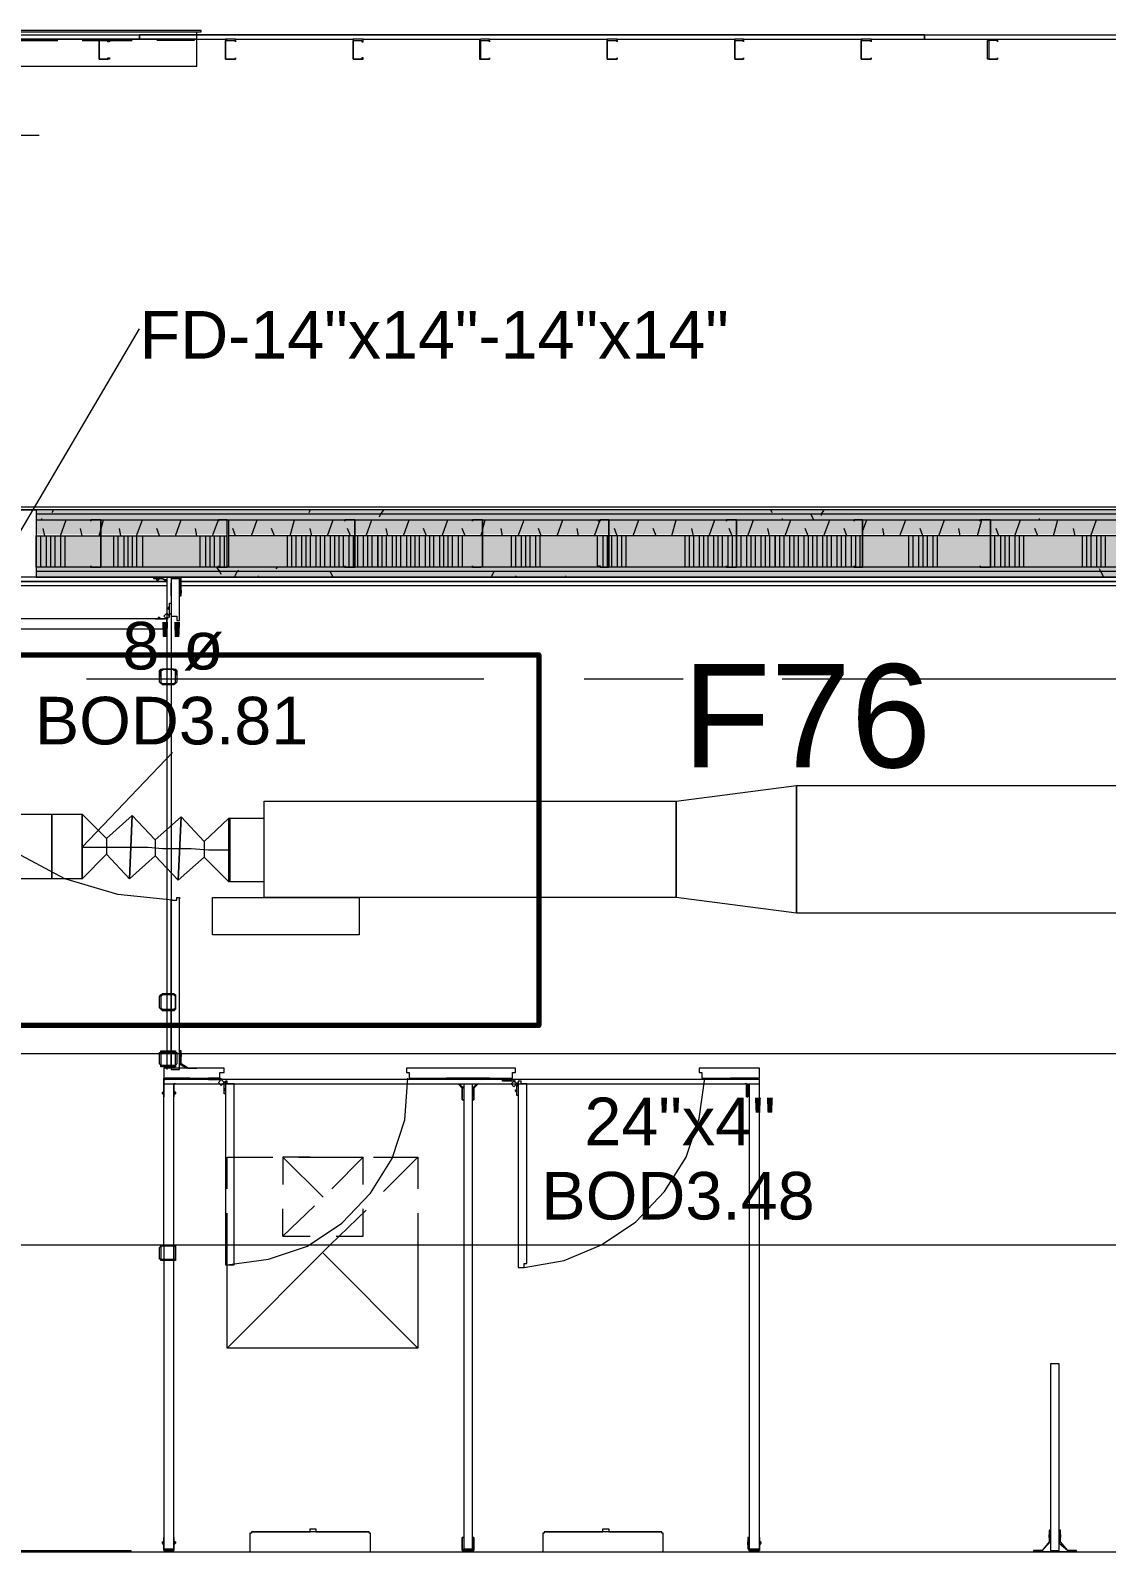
# Model space of a CAD drawing. Header units: metres. Extents: x -2 to 237, y -8 to 52.
# Drawn here: x 6.239 to 9.678, y 30.237 to 35.1 of the extents above; entities that cross this region are included whole.
import ezdxf

# ---------------------------------------------------------------- set-up
doc = ezdxf.new("R2010")
doc.units = ezdxf.units.M
doc.layers.add('HVAC - Ductos', color=5, linetype='Continuous', lineweight=0)
doc.layers.add('PDF2_Text', color=7, linetype='Continuous', lineweight=0)
doc.layers.add('PDF2_Geometry', color=7, linetype='Continuous', lineweight=0, true_color=0xaaaaaa)
doc.layers.add('PDF2_Solid Fills', color=7, linetype='Continuous', lineweight=0, true_color=0xffffff)
doc.styles.add('PDF ArialUnicodeMS-Bold-Identity-H', font='arial.ttf')
doc.styles.add('PDF Helvetica', font='')
doc.styles.get('PDF Helvetica').set_extended_font_data('Helvetica')

msp = doc.modelspace()

# ---------------------------------------------------------------- hatches: boundary and pattern name
at = {"layer": 'PDF2_Solid Fills', "lineweight": 0, "transparency": 33554559}
h = msp.add_hatch(color=256, dxfattribs=at)
h.paths.add_polyline_path([(5.7985, 33.5548), (5.7985, 33.5685), (5.5692, 33.5685), (5.5692, 33.5548)])
h.paths.add_polyline_path([(6.2571, 33.5685), (6.2571, 33.5548), (14.251, 33.5548), (14.251, 33.5685)])
h = msp.add_hatch(color=256, dxfattribs=at)
h.paths.add_polyline_path([(5.7985, 33.5364), (5.7985, 33.5547), (5.5692, 33.5547), (5.5692, 33.5364)])
h.paths.add_polyline_path([(6.2571, 33.5364), (14.251, 33.5364), (14.251, 33.5547), (6.2571, 33.5547)])
h = msp.add_hatch(color=256, dxfattribs=at)
h.paths.add_polyline_path([(5.7985, 33.4905), (5.7985, 33.5364), (5.5692, 33.5364), (5.5692, 33.4905)])
h.paths.add_polyline_path([(6.2571, 33.5364), (6.2571, 33.4905), (13.3704, 33.4905), (13.4248, 33.486), (13.4254, 33.486), (13.4254, 33.4905), (14.251, 33.4905), (14.251, 33.5364)])
h = msp.add_hatch(color=256, dxfattribs=at)
h.paths.add_polyline_path([(5.7985, 33.385), (5.7985, 33.4859), (5.5692, 33.4859), (5.5692, 33.385)])
h.paths.add_polyline_path([(14.1822, 33.3896), (14.251, 33.3896), (14.251, 33.4859), (6.2571, 33.4859), (6.2571, 33.385)])
h = msp.add_hatch(color=256, dxfattribs=at)
h.paths.add_polyline_path([(5.7985, 33.3713), (5.7985, 33.385), (5.5692, 33.385), (5.5692, 33.3713)])
h.paths.add_polyline_path([(6.2571, 33.3713), (14.251, 33.3713), (14.251, 33.385), (6.2571, 33.385)])
h = msp.add_hatch(color=256, dxfattribs=at)
h.paths.add_polyline_path([(5.7985, 33.353), (5.7985, 33.3713), (5.5692, 33.3713), (5.5692, 33.353)])
h.paths.add_polyline_path([(6.2571, 33.3713), (6.2571, 33.353), (14.251, 33.353), (14.251, 33.3713)])
h = msp.add_hatch(color=256, dxfattribs=at)
h.paths.add_polyline_path([(6.6607, 33.0136), (6.6974, 33.009), (6.6974, 33.0136)])
h.paths.add_polyline_path([(6.6515, 33.0182), (6.6561, 33.0548), (6.6515, 33.0548)])
h.paths.add_polyline_path([(6.702, 33.0182), (6.7065, 33.0548), (6.7065, 33.0548), (6.702, 33.0548)])

# ---------------------------------------------------------------- linework, layer by layer
at = {"layer": 'HVAC - Ductos', "lineweight": 0}
for points in [[(5.9406, 35.0957), (6.7845, 35.0957), (6.7845, 35.1003), (5.9406, 35.1003), (5.9406, 35.0957), (5.9544, 35.0957), (5.9544, 35.0728), (6.7708, 35.0728), (5.9544, 35.0728), (5.9544, 34.9857), (6.7708, 34.9857), (6.7708, 35.0728), (6.7708, 35.0957), (6.7799, 35.0957)], [(6.7571, 35.1003), (5.9636, 35.1003)], [(6.1654, 35.0728), (6.326, 35.0728)], [(6.1654, 35.0682), (6.326, 35.0682)], [(6.4039, 35.0728), (6.5644, 35.0728)], [(6.4039, 35.0682), (6.5644, 35.0682)], [(6.6423, 35.0728), (6.7616, 35.0728), (6.7616, 35.0682), (6.6423, 35.0682)], [(5.1014, 34.7655), (6.2663, 34.7655)], [(6.1883, 33.4676), (6.5874, 34.1464)], [(6.4039, 32.4908), (6.6928, 32.7934)], [(6.2067, 32.5963), (6.3076, 32.5963), (6.3076, 32.5917), (6.3076, 32.5825), (6.3076, 32.5641), (6.3076, 32.5458), (6.3076, 32.5183), (6.3076, 32.4908), (6.3076, 32.4678), (6.3076, 32.4403), (6.3076, 32.422), (6.3076, 32.4036), (6.3076, 32.3944), (6.3076, 32.3898), (6.2067, 32.3898)], [(6.4819, 32.5183), (6.5644, 32.5917), (6.5552, 32.3898), (6.4819, 32.4678), (6.4039, 32.3898), (6.3076, 32.3898), (6.3076, 32.3944), (6.3076, 32.4036), (6.3076, 32.422), (6.3076, 32.4403), (6.3076, 32.4678), (6.3076, 32.4908), (6.3076, 32.5183), (6.3076, 32.5458), (6.3076, 32.5641), (6.3076, 32.5825), (6.3076, 32.5917), (6.3076, 32.5963), (6.4039, 32.5963), (6.4819, 32.5183), (6.4819, 32.4678)], [(6.6377, 32.5137), (6.7203, 32.5871), (6.7111, 32.3852), (6.6377, 32.4632), (6.5552, 32.3898), (6.5644, 32.5917), (6.6377, 32.5137), (6.6377, 32.4632)], [(6.7937, 32.5091), (6.8717, 32.5825), (6.8717, 32.3806), (6.7937, 32.4586), (6.7111, 32.3852), (6.7203, 32.5871), (6.7937, 32.5091), (6.7937, 32.4586)], [(6.8717, 32.5825), (6.8717, 32.5779), (6.8717, 32.5595), (6.8717, 32.532), (6.8717, 32.4999), (6.8717, 32.4632), (6.8717, 32.4311), (6.8717, 32.4036), (6.8717, 32.3852), (6.8717, 32.3806)], [(6.4039, 32.4908), (6.4681, 32.4908), (6.5231, 32.4908), (6.5736, 32.4908), (6.6148, 32.4908), (6.6607, 32.4862), (6.702, 32.4862), (6.7525, 32.4862), (6.8075, 32.4816), (6.8717, 32.4816)], [(6.1791, 31.2204), (10.7654, 31.2204), (10.7654, 31.8303), (10.7654, 31.2204), (10.926, 31.2204), (10.926, 31.8303), (10.9214, 31.8303), (10.9214, 31.8946), (11.5313, 31.8946), (11.5313, 27.2257), (11.5313, 27.0744), (10.9214, 27.0744), (10.9214, 27.2257), (11.5313, 27.2257), (10.9214, 27.2257), (10.9214, 31.2204), (10.926, 31.2204), (10.926, 31.8303), (10.7654, 31.8303), (6.1791, 31.8303)], [(6.8671, 31.3992), (6.8671, 31.5001), (7.0139, 31.5001)], [(7.0964, 31.5001), (7.2524, 31.5001)], [(7.3349, 31.5001), (7.477, 31.5001), (7.367, 31.3901)], [(7.477, 31.5001), (7.477, 31.3992)], [(7.3119, 31.3304), (7.1973, 31.2204)], [(6.8671, 31.2204), (6.8671, 31.3213)], [(7.477, 31.3213), (7.477, 31.2204)], [(7.1973, 31.2204), (6.8671, 30.8902)], [(7.477, 31.2204), (7.477, 30.8902), (6.8671, 30.8902), (6.8671, 31.2204)], [(7.1744, 31.1928), (7.477, 30.8902)]]:
    msp.add_lwpolyline(points, dxfattribs=at)
for points in [[(8.3026, 32.3303), (8.3026, 32.6375), (8.3026, 32.3303), (6.9863, 32.3303), (6.9863, 32.6375), (8.3026, 32.6375), (8.6878, 32.688), (8.6878, 32.2798)], [(8.6878, 32.688), (12.2972, 32.688), (12.2972, 32.2798), (8.6878, 32.2798)], [(6.4039, 32.5963), (6.4039, 32.5917), (6.4039, 32.5825), (6.4039, 32.5641), (6.4039, 32.5458), (6.4039, 32.5183), (6.4039, 32.4908), (6.4039, 32.4678), (6.4039, 32.4403), (6.4039, 32.422), (6.4039, 32.4036), (6.4039, 32.3944), (6.4039, 32.3898), (6.4039, 32.3944), (6.4039, 32.4036), (6.4039, 32.422), (6.4039, 32.4403), (6.4039, 32.4678), (6.4039, 32.4908), (6.4039, 32.5183), (6.4039, 32.5458), (6.4039, 32.5641), (6.4039, 32.5825), (6.4039, 32.5917)], [(6.4039, 32.3898), (6.4039, 32.5963)], [(6.8763, 32.5825), (6.8763, 32.5779), (6.8763, 32.5595), (6.8763, 32.532), (6.8763, 32.4999), (6.8763, 32.4632), (6.8763, 32.4311), (6.8763, 32.4082), (6.8763, 32.3898), (6.8763, 32.3806), (6.9863, 32.3806), (6.9863, 32.3852), (6.9863, 32.3944), (6.9863, 32.4128), (6.9863, 32.4311), (6.9863, 32.4586), (6.9863, 32.4816), (6.9863, 32.5091), (6.9863, 32.532), (6.9863, 32.5549), (6.9863, 32.5687), (6.9863, 32.5779), (6.9863, 32.5825), (6.8763, 32.5825), (6.8717, 32.5825), (6.8717, 32.5779), (6.8717, 32.5595), (6.8717, 32.532), (6.8717, 32.4999), (6.8717, 32.4632), (6.8717, 32.4311), (6.8717, 32.4036), (6.8717, 32.3852), (6.8717, 32.3806), (6.8763, 32.3806), (6.8763, 32.3898), (6.8763, 32.4082), (6.8763, 32.4311), (6.8763, 32.4632), (6.8763, 32.4999), (6.8763, 32.532), (6.8763, 32.5595), (6.8763, 32.5779)], [(6.8763, 32.5825), (6.8763, 32.5779), (6.8763, 32.5687), (6.8763, 32.5549), (6.8763, 32.532), (6.8763, 32.5091), (6.8763, 32.4816), (6.8763, 32.4586), (6.8763, 32.4311), (6.8763, 32.4128), (6.8763, 32.3944), (6.8763, 32.3852), (6.8763, 32.3806), (6.8763, 32.3852), (6.8763, 32.3944), (6.8763, 32.4128), (6.8763, 32.4311), (6.8763, 32.4586), (6.8763, 32.4816), (6.8763, 32.5091), (6.8763, 32.532), (6.8763, 32.5549), (6.8763, 32.5687), (6.8763, 32.5779)], [(6.8212, 32.211), (6.8212, 32.3303), (7.289, 32.3303), (7.289, 32.211)]]:
    msp.add_lwpolyline(points, close=True, dxfattribs=at)
at = {"layer": 'PDF2_Geometry', "lineweight": 0}
for points in [[(4.4593, 35.0866), (5.6976, 35.0866), (6.5874, 35.0866), (9.096, 35.0866), (9.096, 35.0728), (9.9904, 35.0728), (9.9904, 35.0866)], [(5.6976, 35.0866), (5.6976, 35.0728), (6.5874, 35.0728), (6.5874, 35.0866)], [(8.9263, 35.0728), (9.096, 35.0728), (9.096, 35.0866), (6.5874, 35.0866), (6.5874, 35.0728), (6.8671, 35.0728)], [(6.8946, 35.0728), (7.2707, 35.0728)], [(7.3028, 35.0728), (7.6789, 35.0728)], [(7.7064, 35.0728), (8.0825, 35.0728)], [(8.1146, 35.0728), (8.4906, 35.0728)], [(8.5182, 35.0728), (8.8988, 35.0728)], [(9.096, 35.0866), (9.9904, 35.0866), (14.1547, 35.0866), (14.1547, 35.0728), (15.0398, 35.0728), (15.0398, 35.0866)], [(17.1312, 33.5685), (15.1407, 33.5685), (14.251, 33.5685), (6.2571, 33.5685), (6.2571, 33.353), (14.251, 33.353), (14.9252, 33.353), (14.9252, 32.7292), (14.9252, 31.5139), (13.3154, 31.5139), (13.3154, 31.2983), (13.3154, 27.9687), (13.3154, 27.7532), (14.9252, 27.7532), (14.9252, 26.3635), (12.7237, 26.3635), (4.6611, 26.3635), (4.6611, 31.1699), (4.6336, 31.1699), (4.4822, 31.1699), (4.6336, 31.1699), (4.6611, 31.1699), (4.6611, 33.353), (5.5416, 33.353)], [(5.7985, 33.5685), (6.2571, 33.5685)], [(17.1312, 33.353), (17.1312, 33.463), (17.1312, 33.5364), (17.1312, 33.5547), (15.1407, 33.5547), (15.1407, 33.5364), (15.1407, 33.4859), (15.1407, 33.463), (15.1407, 33.4859), (15.1407, 33.5364), (15.1407, 33.5547), (15.1407, 33.5685), (14.251, 33.5685), (6.2571, 33.5685), (6.2571, 33.353)], [(15.1224, 26.3635), (15.1224, 27.9549), (15.1086, 27.9549), (14.9252, 27.9549), (13.5172, 27.9549), (13.5172, 27.9687), (13.5172, 31.2983), (13.5172, 31.3121), (14.9252, 31.3121), (15.1086, 31.3121), (15.1224, 31.3121), (15.1224, 32.7292), (15.1224, 33.353), (15.1224, 33.5364), (15.1224, 33.5547), (14.251, 33.5547), (6.2571, 33.5547)], [(6.2571, 33.5364), (14.251, 33.5364), (15.1086, 33.5364), (15.1086, 33.4859), (15.1086, 33.353), (15.1086, 32.7292), (15.1086, 31.3304), (15.0077, 31.3304), (14.9252, 31.3304), (13.5034, 31.3304), (13.5034, 31.3121), (13.5034, 31.2983), (13.5034, 27.9687), (13.5034, 27.9549), (13.5034, 27.9366), (14.9252, 27.9366), (15.0077, 27.9366), (15.1086, 27.9366), (15.1086, 26.3635), (15.1086, 26.3451), (15.1086, 26.3314), (15.0582, 26.3314), (15.0582, 26.2305), (15.0582, 26.3314)], [(13.3475, 27.9687), (13.3475, 31.2983), (13.3475, 31.4313), (13.3475, 31.4818), (14.9252, 31.4818), (14.9389, 31.4818), (14.9573, 31.4818), (14.9573, 32.7292), (14.9573, 33.353), (14.9573, 33.3713), (14.9573, 33.385), (15.0077, 33.385), (14.9573, 33.385), (14.251, 33.385), (6.2571, 33.385), (6.2571, 33.4859), (6.4635, 33.4859), (6.8671, 33.4859)], [(6.2709, 33.4859), (6.2709, 33.385)], [(6.2892, 33.4859), (6.2892, 33.385)], [(6.303, 33.4859), (6.303, 33.385)], [(6.3168, 33.4859), (6.3168, 33.385)], [(6.3351, 33.4859), (6.3351, 33.385)], [(6.3488, 33.4859), (6.3488, 33.385)], [(6.5048, 33.4859), (6.5048, 33.385)], [(6.5185, 33.4859), (6.5185, 33.385)], [(6.5368, 33.4859), (6.5368, 33.385)], [(6.5506, 33.4859), (6.5506, 33.385)], [(6.5644, 33.4859), (6.5644, 33.385)], [(6.5782, 33.4859), (6.5782, 33.385)], [(6.5965, 33.4859), (6.5965, 33.385)], [(6.7799, 33.4859), (6.7799, 33.385)], [(6.7983, 33.4859), (6.7983, 33.385)], [(6.812, 33.4859), (6.812, 33.385)], [(6.8258, 33.4859), (6.8258, 33.385)], [(6.8442, 33.4859), (6.8442, 33.385)], [(6.8579, 33.4859), (6.8579, 33.385)], [(9.7106, 33.4859), (9.307, 33.4859), (8.8988, 33.4859), (8.4952, 33.4859), (8.087, 33.4859), (7.6835, 33.4859), (7.2753, 33.4859), (6.8717, 33.4859), (6.8717, 33.385)], [(7.0597, 33.4859), (7.0597, 33.385)], [(7.0735, 33.4859), (7.0735, 33.385)], [(7.0872, 33.4859), (7.0872, 33.385)], [(7.1056, 33.4859), (7.1056, 33.385)], [(7.1193, 33.4859), (7.1193, 33.385)], [(7.1331, 33.4859), (7.1331, 33.385)], [(7.1515, 33.4859), (7.1515, 33.385)], [(7.1652, 33.4859), (7.1652, 33.385)], [(7.179, 33.4859), (7.179, 33.385)], [(7.1973, 33.4859), (7.1973, 33.385)], [(7.211, 33.4859), (7.211, 33.385)], [(7.2248, 33.4859), (7.2248, 33.385)], [(7.2386, 33.4859), (7.2386, 33.385)], [(7.257, 33.4859), (7.257, 33.385)], [(7.2707, 33.4859), (7.2707, 33.385)], [(7.2844, 33.4859), (7.2844, 33.385)], [(7.3028, 33.4859), (7.3028, 33.385)], [(7.3165, 33.4859), (7.3165, 33.385)], [(7.3303, 33.4859), (7.3303, 33.385)], [(7.3624, 33.4859), (7.3624, 33.385)], [(7.3761, 33.4859), (7.3761, 33.385)], [(7.3945, 33.4859), (7.3945, 33.385)], [(7.4083, 33.4859), (7.4083, 33.385)], [(7.4221, 33.4859), (7.4221, 33.385)], [(7.4404, 33.4859), (7.4404, 33.385)], [(7.4541, 33.4859), (7.4541, 33.385)], [(7.4678, 33.4859), (7.4678, 33.385)], [(7.4816, 33.4859), (7.4816, 33.385)], [(7.5, 33.4859), (7.5, 33.385)], [(7.5138, 33.4859), (7.5138, 33.385)], [(7.5275, 33.4859), (7.5275, 33.385)], [(7.5458, 33.4859), (7.5458, 33.385)], [(7.5596, 33.4859), (7.5596, 33.385)], [(7.5734, 33.4859), (7.5734, 33.385)], [(7.5871, 33.4859), (7.5871, 33.385)], [(7.6055, 33.4859), (7.6055, 33.385)], [(7.6192, 33.4859), (7.6192, 33.385)], [(7.7752, 33.4859), (7.7752, 33.385)], [(7.7889, 33.4859), (7.7889, 33.385)], [(7.8073, 33.4859), (7.8073, 33.385)], [(7.821, 33.4859), (7.821, 33.385)], [(7.8348, 33.4859), (7.8348, 33.385)], [(7.8532, 33.4859), (7.8532, 33.385)], [(7.8669, 33.4859), (7.8669, 33.385)], [(8.0503, 33.4859), (8.0503, 33.385)], [(8.0687, 33.4859), (8.0687, 33.385)], [(8.0825, 33.4859), (8.0825, 33.385)], [(8.0962, 33.4859), (8.0962, 33.385)], [(8.1146, 33.4859), (8.1146, 33.385)], [(8.1283, 33.4859), (8.1283, 33.385)], [(8.142, 33.4859), (8.142, 33.385)], [(8.3301, 33.4859), (8.3301, 33.385)], [(8.3439, 33.4859), (8.3439, 33.385)], [(8.3577, 33.4859), (8.3577, 33.385)], [(8.376, 33.4859), (8.376, 33.385)], [(8.3897, 33.4859), (8.3897, 33.385)], [(8.4035, 33.4859), (8.4035, 33.385)], [(8.4218, 33.4859), (8.4218, 33.385)], [(8.4356, 33.4859), (8.4356, 33.385)], [(8.4494, 33.4859), (8.4494, 33.385)], [(8.4677, 33.4859), (8.4677, 33.385)], [(8.4814, 33.4859), (8.4814, 33.385)], [(8.4952, 33.4859), (8.4952, 33.385)], [(8.509, 33.4859), (8.509, 33.385)], [(8.5274, 33.4859), (8.5274, 33.385)], [(8.5411, 33.4859), (8.5411, 33.385)], [(8.5548, 33.4859), (8.5548, 33.385)], [(8.5731, 33.4859), (8.5731, 33.385)], [(8.5869, 33.4859), (8.5869, 33.385)], [(8.6007, 33.4859), (8.6007, 33.385)], [(8.6328, 33.4859), (8.6328, 33.385)], [(8.6465, 33.4859), (8.6465, 33.385)], [(8.6649, 33.4859), (8.6649, 33.385)], [(8.6787, 33.4859), (8.6787, 33.385)], [(8.6924, 33.4859), (8.6924, 33.385)], [(8.7108, 33.4859), (8.7108, 33.385)], [(8.7245, 33.4859), (8.7245, 33.385)], [(8.7383, 33.4859), (8.7383, 33.385)], [(8.752, 33.4859), (8.752, 33.385)], [(8.7704, 33.4859), (8.7704, 33.385)], [(8.7842, 33.4859), (8.7842, 33.385)], [(8.7979, 33.4859), (8.7979, 33.385)], [(8.8162, 33.4859), (8.8162, 33.385)], [(8.83, 33.4859), (8.83, 33.385)], [(8.8437, 33.4859), (8.8437, 33.385)], [(8.8621, 33.4859), (8.8621, 33.385)], [(8.8759, 33.4859), (8.8759, 33.385)], [(8.8896, 33.4859), (8.8896, 33.385)], [(9.0456, 33.4859), (9.0456, 33.385)], [(9.0593, 33.4859), (9.0593, 33.385)], [(9.0777, 33.4859), (9.0777, 33.385)], [(9.0914, 33.4859), (9.0914, 33.385)], [(9.1052, 33.4859), (9.1052, 33.385)], [(9.1235, 33.4859), (9.1235, 33.385)], [(9.1373, 33.4859), (9.1373, 33.385)], [(9.3207, 33.4859), (9.3207, 33.385)], [(9.3391, 33.4859), (9.3391, 33.385)], [(9.3529, 33.4859), (9.3529, 33.385)], [(9.3666, 33.4859), (9.3666, 33.385)], [(9.385, 33.4859), (9.385, 33.385)], [(9.3987, 33.4859), (9.3987, 33.385)], [(9.4125, 33.4859), (9.4125, 33.385)], [(9.6005, 33.4859), (9.6005, 33.385)], [(9.6143, 33.4859), (9.6143, 33.385)], [(9.6281, 33.4859), (9.6281, 33.385)], [(9.6464, 33.4859), (9.6464, 33.385)], [(9.6601, 33.4859), (9.6601, 33.385)], [(9.6739, 33.4859), (9.6739, 33.385)], [(12.7237, 26.3635), (13.4484, 26.3635), (12.7237, 26.3635), (14.9252, 26.3635), (14.9389, 26.3635), (14.9389, 27.7715), (14.9252, 27.7715), (13.3337, 27.7715), (13.3337, 27.7852), (13.3337, 27.9687), (13.3337, 31.2983), (13.3337, 31.4818), (13.3337, 31.4956), (14.9252, 31.4956), (14.9389, 31.4956), (14.9389, 32.7292), (14.9389, 33.353), (14.9389, 33.3713), (14.251, 33.3713), (6.2571, 33.3713)], [(14.251, 33.353), (6.2571, 33.353), (5.7985, 33.353), (5.6058, 33.353), (5.5692, 33.353)], [(6.6745, 33.3254), (5.6334, 33.3254), (5.6288, 33.33), (5.6242, 33.3346), (5.6242, 33.3392), (6.6745, 33.3392), (5.6242, 33.3392), (6.6745, 33.3392), (5.6196, 33.3392), (6.6745, 33.3392), (6.6607, 33.3484), (6.6332, 33.3484), (6.6332, 33.353), (6.6607, 33.353), (6.6607, 33.3484), (6.6745, 33.3438), (6.6607, 33.3484)], [(6.6745, 33.3392), (6.6607, 33.3484), (6.6332, 33.3484), (6.6332, 33.353), (6.6745, 33.353), (6.6332, 33.353), (5.7068, 33.353)], [(6.6423, 33.3438), (6.6469, 33.3438), (6.6423, 33.3438)], [(6.6423, 33.3438), (6.6469, 33.3438), (6.6423, 33.3438)], [(6.6607, 33.353), (6.6745, 33.353), (6.6745, 33.0594), (6.6745, 33.0136)], [(13.4025, 33.353), (6.7157, 33.353), (6.6882, 33.353), (6.6882, 33.0594), (6.6882, 33.0136)], [(6.6882, 33.2933), (6.6882, 33.3346)], [(6.7111, 33.353), (6.702, 33.353), (6.7111, 33.353)], [(6.7111, 33.353), (6.702, 33.353), (6.7111, 33.353)], [(6.7157, 33.2933), (6.7203, 33.2933), (6.7203, 33.353), (6.7157, 33.353)], [(13.3979, 33.3392), (6.7203, 33.3392)], [(13.3979, 33.3392), (6.7203, 33.3392)], [(13.3979, 33.3392), (6.7203, 33.3392)], [(13.3979, 33.3254), (6.7203, 33.3254)], [(6.6836, 33.2337), (6.6836, 33.2383), (6.6836, 33.2705), (6.6882, 33.2705)], [(6.7203, 33.3025), (6.7203, 33.3071), (6.7203, 33.3025)], [(6.7203, 33.3025), (6.7203, 33.3071), (6.7203, 33.3025)], [(6.6653, 33.2199), (6.6377, 33.2199), (6.6653, 33.2199)], [(6.6561, 33.2199), (6.6515, 33.2245), (6.6469, 33.2245), (6.6469, 33.2199)], [(6.6791, 33.2199), (6.6699, 33.2199), (6.6653, 33.2199), (6.6699, 33.2199)], [(6.6836, 33.2567), (6.6791, 33.2567), (6.6791, 33.2521), (6.6836, 33.2475)], [(6.6836, 33.2245), (6.6836, 33.2337), (6.6882, 33.2383)], [(6.6882, 32.3211), (6.6928, 32.3211), (6.5185, 32.3394), (6.3488, 32.3898), (6.1929, 32.4724), (6.0553, 32.5779), (5.936, 32.7109), (5.8489, 32.8668), (5.7893, 33.0319), (5.7618, 33.2062)], [(7.6881, 33.0274), (6.4177, 33.0274)], [(8.3255, 33.0274), (8.0091, 33.0274)], [(9.9124, 33.0274), (8.642, 33.0274)], [(6.6745, 33.009), (6.6745, 32.0229)], [(6.6882, 33.009), (6.6882, 32.0229), (6.6882, 32.3211), (6.7065, 32.3211), (6.7065, 32.3303), (6.7157, 32.3303), (6.7157, 32.3257)], [(6.6882, 31.7845), (6.6882, 31.7891), (6.6882, 31.7799), (6.6928, 31.7799), (6.7157, 31.7799), (6.7157, 32.3303)], [(6.6745, 32.0184), (6.6745, 31.9725)], [(6.6745, 31.9679), (6.6745, 31.8395)], [(6.6745, 31.8349), (6.6745, 31.7936)], [(6.7203, 31.7982), (6.7433, 31.7845), (6.7708, 31.7845), (6.7433, 31.7845), (6.7203, 31.7982), (6.7203, 31.8028), (6.7203, 31.8395), (6.7157, 31.8395), (6.7157, 31.7982), (6.7387, 31.7845), (6.7157, 31.7982)], [(6.7203, 31.8028), (6.7203, 31.8395), (6.7157, 31.8395)], [(6.7203, 31.8303), (6.7203, 31.8212), (6.7203, 31.8303)], [(6.7203, 31.8303), (6.7203, 31.8212), (6.7203, 31.8303)], [(6.6745, 31.7891), (6.6745, 31.7799)], [(6.7571, 31.7845), (6.7525, 31.7845), (6.7571, 31.7845)], [(6.7525, 31.7845), (6.7616, 31.7845), (6.7525, 31.7845)], [(6.7571, 31.7845), (6.7525, 31.7845), (6.7571, 31.7845)], [(6.7525, 31.7845), (6.7616, 31.7845), (6.7525, 31.7845)], [(6.7203, 31.7478), (6.7203, 31.7524), (6.7479, 31.7524), (6.7065, 31.7524), (6.6699, 31.7524), (6.6699, 31.7478), (6.6653, 31.7478), (6.6653, 31.6927), (6.6653, 31.7524), (6.6653, 31.6927)], [(6.6653, 31.2204), (6.6653, 31.7478), (6.6699, 31.7478)], [(6.6699, 31.7524), (6.7065, 31.7524), (6.7203, 31.7524)], [(6.6974, 31.2204), (6.6974, 31.734)], [(6.6974, 31.6927), (6.6974, 31.7294)], [(6.8533, 31.7478), (6.8442, 31.7524), (6.8396, 31.7524), (6.8075, 31.7524), (6.8075, 31.7478), (6.8396, 31.7478), (6.8442, 31.7478), (6.8488, 31.7478)], [(6.8258, 31.7524), (6.8258, 31.7478), (6.8304, 31.7478), (6.835, 31.7524)], [(6.8579, 31.7432), (6.8625, 31.734), (6.8625, 31.7294), (6.8625, 31.7019), (6.8579, 31.7019), (6.8579, 31.7294), (6.8579, 31.734)], [(6.8579, 31.7203), (6.8579, 31.7157), (6.8579, 31.7111)], [(6.8671, 31.1562), (6.89, 31.1562), (6.89, 31.734), (6.8671, 31.734), (6.8671, 31.7432), (6.8625, 31.7432), (6.8625, 31.1562), (6.8671, 31.1562), (7.0001, 31.1745), (7.1239, 31.2158), (7.234, 31.2891), (7.3257, 31.3855), (7.3945, 31.4956), (7.4358, 31.6194), (7.445, 31.7524)], [(7.6238, 31.7203), (7.6192, 31.7248), (7.6101, 31.734), (7.6192, 31.7248), (7.6238, 31.7203), (7.6238, 31.6835), (7.6192, 31.6835), (7.6192, 31.7203), (7.6055, 31.734), (7.6192, 31.7203), (7.6192, 31.6835), (7.6238, 31.6835)], [(7.6238, 31.734), (7.6238, 30.248), (7.6513, 30.248), (7.6513, 31.734)], [(7.6513, 31.6835), (7.6559, 31.6835), (7.6559, 31.7203), (7.6697, 31.734), (7.6559, 31.7203), (7.6559, 31.6835), (7.6513, 31.6835), (7.6513, 31.7203), (7.6559, 31.7248), (7.6651, 31.734), (7.6559, 31.7248), (7.6513, 31.7203)], [(7.7798, 31.7432), (7.7752, 31.7432), (7.7476, 31.7432), (7.7476, 31.7478), (7.7752, 31.7478), (7.7798, 31.7478), (7.7889, 31.7432)], [(7.7935, 31.7065), (7.7889, 31.7111), (7.7889, 31.7157), (7.7935, 31.7157)], [(7.7935, 31.7386), (7.7935, 31.734), (7.7981, 31.7248), (7.7981, 31.6973), (7.7935, 31.6973), (7.7935, 31.7248), (7.7935, 31.7294), (7.7935, 31.734)], [(7.8164, 31.147), (7.8164, 31.1607), (7.8256, 31.1607), (7.8256, 31.734), (7.8073, 31.734), (7.8073, 31.7432), (7.7981, 31.7432), (7.7981, 31.147), (7.8164, 31.147), (7.9449, 31.1699), (8.0641, 31.2204), (8.1742, 31.2937), (8.2659, 31.3901), (8.3347, 31.5001), (8.376, 31.6239), (8.3943, 31.7524)], [(8.5594, 31.7524), (8.564, 31.7524), (8.5594, 31.7524), (8.4769, 31.7524), (8.5228, 31.7524), (8.5594, 31.7524), (8.5594, 31.7478), (8.5594, 31.7524), (8.5228, 31.7524), (8.5044, 31.7524), (8.5044, 31.7478), (8.5044, 31.7524), (8.4769, 31.7524)], [(8.5274, 31.734), (8.5228, 31.734), (8.5274, 31.734), (8.5274, 31.7294), (8.5274, 31.6927), (8.5319, 31.6927), (8.5319, 31.734), (8.5319, 31.6927), (8.5274, 31.6927), (8.5274, 31.7294)], [(8.5365, 31.734), (8.5365, 30.248), (8.5686, 30.248), (8.5686, 31.734)], [(6.6607, 31.7065), (6.6607, 31.7019), (6.6607, 31.7065)], [(6.6607, 31.7065), (6.6607, 31.7019), (6.6607, 31.7065)], [(6.702, 31.7019), (6.702, 31.7065), (6.702, 31.7019)], [(6.702, 31.7019), (6.702, 31.7065), (6.702, 31.7019)], [(7.6192, 31.7019), (7.6192, 31.6973), (7.6192, 31.7019)], [(7.6192, 31.7019), (7.6192, 31.6973), (7.6192, 31.7019)], [(7.6559, 31.6973), (7.6559, 31.7019), (7.6559, 31.6973)], [(7.6559, 31.6973), (7.6559, 31.7019), (7.6559, 31.6973)], [(8.5274, 31.7019), (8.5274, 31.7111), (8.5274, 31.7019)], [(8.5274, 31.7019), (8.5274, 31.7111), (8.5274, 31.7019)], [(8.5274, 31.7065), (8.5274, 31.7019), (8.5274, 31.7065)], [(8.5274, 31.7065), (8.5274, 31.7019), (8.5274, 31.7065)], [(6.6653, 31.2158), (6.6653, 31.1745)], [(6.6974, 31.1745), (6.6974, 31.2158)], [(6.6653, 31.1699), (6.6653, 30.248), (6.6974, 30.248), (6.6974, 31.1699)], [(6.9496, 30.3031), (6.945, 30.3031), (6.945, 30.2985), (6.9405, 30.2985), (6.9405, 30.294), (6.9405, 30.2389), (7.3257, 30.2389), (7.3257, 30.294), (7.3257, 30.2985), (7.3211, 30.2985), (7.3211, 30.3031), (7.3165, 30.3031)], [(7.2019, 30.3031), (7.3165, 30.3031), (6.9496, 30.3031), (7.0827, 30.3031)], [(7.1331, 30.3031), (7.1331, 30.3123), (7.1515, 30.3123), (7.1515, 30.3031)], [(7.1515, 30.3031), (7.2019, 30.3031), (7.1515, 30.3031)], [(7.8852, 30.3031), (7.8806, 30.3031), (7.8806, 30.2985), (7.8761, 30.2985), (7.8761, 30.294), (7.8761, 30.2389), (8.2613, 30.2389), (8.2613, 30.294), (8.2613, 30.2985), (8.2567, 30.2985), (8.2567, 30.3031), (8.2522, 30.3031)], [(8.1375, 30.3031), (8.2522, 30.3031), (7.8852, 30.3031), (8.0182, 30.3031)], [(8.0687, 30.3031), (8.0687, 30.3123), (8.087, 30.3123), (8.087, 30.3031)], [(8.087, 30.3031), (8.1375, 30.3031), (8.087, 30.3031)], [(9.4996, 30.3077), (9.495, 30.3077), (9.495, 30.271), (9.4721, 30.2435), (9.4675, 30.2435), (9.4446, 30.2435), (9.4446, 30.2389)], [(9.5821, 30.2389), (9.5821, 30.2435), (9.5593, 30.2435), (9.5547, 30.2435), (9.5317, 30.271), (9.5317, 30.3077), (9.5271, 30.3077)], [(6.6607, 30.271), (6.6607, 30.2664), (6.6607, 30.271)], [(6.6607, 30.271), (6.6607, 30.2664), (6.6607, 30.271)], [(6.6974, 30.2435), (6.6653, 30.2435), (6.6653, 30.248), (6.6653, 30.2848)], [(6.6699, 30.2435), (6.6928, 30.2435), (6.6974, 30.2435), (6.6974, 30.248), (6.6974, 30.2848)], [(6.702, 30.2664), (6.702, 30.271), (6.702, 30.2664)], [(6.702, 30.2664), (6.702, 30.271), (6.702, 30.2664)], [(7.6192, 30.271), (7.6192, 30.2664), (7.6192, 30.271)], [(7.6192, 30.271), (7.6192, 30.2664), (7.6192, 30.271)], [(7.6559, 30.2664), (7.6559, 30.271), (7.6559, 30.2664)], [(7.6559, 30.2664), (7.6559, 30.271), (7.6559, 30.2664)], [(8.5365, 30.2848), (8.5319, 30.2848), (8.5319, 30.248), (8.5365, 30.2435), (8.564, 30.2435), (8.5686, 30.2435), (8.5686, 30.248), (8.5686, 30.2848)], [(8.5319, 30.271), (8.5319, 30.2664), (8.5319, 30.271)], [(8.5319, 30.271), (8.5319, 30.2664), (8.5319, 30.271)], [(8.5731, 30.2664), (8.5731, 30.271), (8.5731, 30.2664)], [(8.5731, 30.2664), (8.5731, 30.271), (8.5731, 30.2664)], [(9.5271, 30.271), (9.5271, 30.2664), (9.5547, 30.2435), (9.5547, 30.2389), (9.5593, 30.2389), (9.4675, 30.2389), (9.4721, 30.2435), (9.495, 30.2664), (9.495, 30.271), (9.4996, 30.271)], [(9.495, 30.294), (9.495, 30.2894), (9.495, 30.294)], [(9.495, 30.294), (9.495, 30.2894), (9.495, 30.294)], [(9.5317, 30.2894), (9.5317, 30.294), (9.5317, 30.2894)], [(9.5317, 30.2894), (9.5317, 30.294), (9.5317, 30.2894)], [(6.037, 30.2435), (6.546, 30.2435)], [(8.5686, 30.2435), (8.564, 30.2435), (8.5365, 30.2435)], [(9.4446, 30.2389), (9.5821, 30.2389), (9.4446, 30.2389)], [(9.4675, 30.2435), (9.4629, 30.2435), (9.4675, 30.2435)], [(9.4675, 30.2435), (9.4629, 30.2435), (9.4675, 30.2435)], [(9.5638, 30.2435), (9.5593, 30.2435), (9.5638, 30.2435)], [(9.5638, 30.2435), (9.5593, 30.2435), (9.5638, 30.2435)]]:
    msp.add_lwpolyline(points, dxfattribs=at)
for points in [[(6.491, 35.0637), (6.4864, 35.0637), (6.4864, 35.0682), (6.4589, 35.0682), (6.4589, 35.0086), (6.4864, 35.0086), (6.4864, 35.0132), (6.491, 35.0132), (6.491, 35.0086), (6.4589, 35.0086), (6.4589, 35.0682), (6.4589, 35.0728), (6.491, 35.0728)], [(6.8946, 35.0728), (6.8671, 35.0728), (6.8625, 35.0728), (6.8625, 35.0682), (6.8625, 35.0086), (6.8671, 35.0086), (6.8946, 35.0086), (6.8946, 35.0132), (6.8946, 35.0086), (6.8671, 35.0086), (6.8625, 35.0086), (6.8625, 35.0682), (6.8671, 35.0682), (6.8946, 35.0682), (6.8946, 35.0637)], [(7.3028, 35.0728), (7.2707, 35.0728), (7.2707, 35.0682), (7.2707, 35.0086), (7.3028, 35.0086), (7.3028, 35.0132), (7.2982, 35.0132), (7.2982, 35.0086), (7.2707, 35.0086), (7.2707, 35.0682), (7.2982, 35.0682), (7.2982, 35.0637), (7.3028, 35.0637)], [(7.7064, 35.0728), (7.6789, 35.0728), (7.6743, 35.0682), (7.6743, 35.0086), (7.6789, 35.0086), (7.7064, 35.0086), (7.7064, 35.0132), (7.7064, 35.0086), (7.6789, 35.0086), (7.6789, 35.0682), (7.7064, 35.0682), (7.7064, 35.0637)], [(8.1146, 35.0728), (8.0825, 35.0728), (8.0825, 35.0682), (8.0825, 35.0086), (8.1146, 35.0086), (8.1146, 35.0132), (8.1146, 35.0086), (8.0825, 35.0086), (8.0825, 35.0682), (8.1146, 35.0682), (8.1146, 35.0637)], [(8.5182, 35.0728), (8.4906, 35.0728), (8.4906, 35.0682), (8.4906, 35.0086), (8.5182, 35.0086), (8.5182, 35.0132), (8.5182, 35.0086), (8.4906, 35.0086), (8.4906, 35.0682), (8.5182, 35.0682), (8.5182, 35.0637)], [(8.9263, 35.0728), (8.8988, 35.0728), (8.8942, 35.0728), (8.8942, 35.0682), (8.8942, 35.0086), (8.8988, 35.0086), (8.9263, 35.0086), (8.9263, 35.0132), (8.9263, 35.0086), (8.8988, 35.0086), (8.8942, 35.0086), (8.8942, 35.0682), (8.8988, 35.0682), (8.9263, 35.0682), (8.9263, 35.0637)], [(9.3299, 35.0637), (9.3299, 35.0682), (9.3024, 35.0682), (9.3024, 35.0086), (9.3299, 35.0086), (9.3299, 35.0132), (9.3299, 35.0086), (9.3024, 35.0086), (9.2978, 35.0086), (9.2978, 35.0682), (9.3024, 35.0682), (9.3024, 35.0728), (9.3299, 35.0728)], [(14.1959, 33.5777), (15.1407, 33.5777), (15.1407, 33.5685), (14.1959, 33.5685), (5.5279, 33.5685), (5.5279, 33.5777), (4.4593, 33.5777), (5.5279, 33.5777)], [(6.4314, 33.5319), (6.4314, 33.5364)], [(6.4635, 33.5364), (6.4635, 33.3896), (6.4635, 33.385), (6.4314, 33.385), (6.4314, 33.3896), (6.4314, 33.385), (6.4635, 33.385), (6.4635, 33.3896), (6.4635, 33.5364), (6.4314, 33.5364)], [(6.8396, 33.5319), (6.8396, 33.5364)], [(6.8671, 33.5364), (6.8717, 33.5364), (6.8717, 33.3896), (6.8671, 33.385), (6.8396, 33.385), (6.8396, 33.3896), (6.8396, 33.385), (6.8671, 33.385), (6.8671, 33.3896), (6.8671, 33.5364), (6.8396, 33.5364)], [(7.2432, 33.5319), (7.2432, 33.5364)], [(7.2753, 33.5364), (7.2753, 33.3896), (7.2753, 33.385), (7.2432, 33.385), (7.2432, 33.3896), (7.2432, 33.385), (7.2753, 33.385), (7.2753, 33.3896), (7.2753, 33.5364), (7.2432, 33.5364)], [(7.6513, 33.5319), (7.6513, 33.5364)], [(7.6789, 33.5364), (7.6835, 33.5364), (7.6835, 33.3896), (7.6835, 33.385), (7.6789, 33.385), (7.6513, 33.385), (7.6513, 33.3896), (7.6513, 33.385), (7.6789, 33.385), (7.6835, 33.3896), (7.6835, 33.5364), (7.6789, 33.5364), (7.6513, 33.5364)], [(8.087, 33.5364), (8.087, 33.3896), (8.087, 33.385), (8.0549, 33.385), (8.0549, 33.3896), (8.0595, 33.3896), (8.0595, 33.385), (8.087, 33.385), (8.087, 33.3896), (8.087, 33.5364), (8.0595, 33.5364), (8.0595, 33.5319), (8.0549, 33.5319), (8.0549, 33.5364)], [(8.4631, 33.5319), (8.4631, 33.5364)], [(8.4906, 33.5364), (8.4952, 33.5364), (8.4952, 33.3896), (8.4952, 33.385), (8.4906, 33.385), (8.4631, 33.385), (8.4631, 33.3896), (8.4631, 33.385), (8.4906, 33.385), (8.4952, 33.385), (8.4952, 33.3896), (8.4952, 33.5364), (8.4906, 33.5364), (8.4631, 33.5364)], [(8.8713, 33.5319), (8.8713, 33.5364)], [(8.8988, 33.5364), (8.8988, 33.3896), (8.8988, 33.385), (8.8713, 33.385), (8.8713, 33.3896), (8.8713, 33.385), (8.8988, 33.385), (8.8988, 33.3896), (8.8988, 33.5364), (8.8713, 33.5364)], [(9.2749, 33.5319), (9.2749, 33.5364)], [(9.307, 33.5364), (9.307, 33.3896), (9.307, 33.385), (9.2749, 33.385), (9.2749, 33.3896), (9.2749, 33.385), (9.307, 33.385), (9.307, 33.3896), (9.307, 33.5364), (9.2749, 33.5364)], [(7.3487, 33.385), (7.3487, 33.4859)], [(8.6191, 33.385), (8.6191, 33.4859)], [(6.6745, 33.3392), (5.6196, 33.3392)], [(6.6423, 33.3484), (6.6423, 33.3438)], [(6.6515, 33.3484), (6.6469, 33.3484), (6.6423, 33.3484), (6.6469, 33.3484)], [(6.6515, 33.3484), (6.6469, 33.3484), (6.6423, 33.3484), (6.6469, 33.3484)], [(6.6469, 33.3438), (6.6515, 33.3484)], [(6.6882, 33.353), (6.7157, 33.353), (6.7157, 33.3484), (6.7157, 33.2933), (6.7203, 33.2933), (6.7203, 33.353), (6.7157, 33.353)], [(6.7157, 33.2154), (6.7157, 33.3484), (6.6882, 33.3484), (6.6882, 33.2291), (6.7065, 33.2291), (6.7065, 33.2154)], [(6.702, 33.353), (6.7065, 33.3484), (6.7111, 33.353), (6.7065, 33.3484)], [(13.3979, 33.3392), (6.7203, 33.3392)], [(6.7203, 33.3392), (13.3979, 33.3392)], [(6.7203, 33.3071), (6.7203, 33.3117)], [(6.7203, 33.3117), (6.7203, 33.3071), (6.7203, 33.3025), (6.7203, 33.3071)], [(6.7203, 33.3117), (6.7203, 33.3071), (6.7203, 33.3025), (6.7203, 33.3071)], [(6.6745, 33.2062), (6.6745, 33.2199), (5.7618, 33.2199), (5.7618, 33.1879), (6.6653, 33.1879), (6.6653, 33.2062)], [(6.6745, 33.2383), (6.6653, 33.2291), (6.6745, 33.2199), (6.6836, 33.2291)], [(6.6515, 33.0548), (6.6561, 33.0594), (6.6607, 33.0594), (6.6974, 33.0594), (6.702, 33.0594), (6.7065, 33.0548), (6.7065, 33.0182), (6.702, 33.0136), (6.6974, 33.009), (6.6607, 33.009), (6.6561, 33.0136), (6.6515, 33.0182)], [(6.6607, 33.0136), (6.6974, 33.0136), (6.702, 33.0182), (6.702, 33.0548), (6.6974, 33.0548), (6.6974, 33.0594), (6.6607, 33.0594), (6.6607, 33.0548), (6.6561, 33.0548), (6.6561, 33.0182)], [(6.6515, 32.0138), (6.6561, 32.0184), (6.6607, 32.0229), (6.6974, 32.0229), (6.702, 32.0184), (6.702, 32.0138), (6.702, 31.9771), (6.702, 31.9725), (6.6974, 31.9679), (6.6607, 31.9679), (6.6561, 31.9725), (6.6515, 31.9771)], [(6.6607, 31.9725), (6.6974, 31.9725), (6.702, 31.9771), (6.702, 32.0138), (6.6974, 32.0184), (6.6607, 32.0184), (6.6561, 32.0138), (6.6561, 31.9771)], [(6.6882, 32.0184), (6.6882, 31.9725)], [(6.6882, 31.9679), (6.6882, 31.8395)], [(10.5223, 31.945), (10.6278, 31.945), (10.6278, 30.2389), (13.3154, 30.2389), (13.3154, 30.1289), (10.6278, 30.1289), (4.6611, 30.1289), (4.6611, 30.2389), (10.4306, 30.2389), (10.4169, 30.2389), (10.4169, 31.945), (10.4169, 30.2389), (10.4169, 31.945), (10.4169, 30.2389), (10.4169, 31.945), (10.4169, 30.2389), (10.4169, 31.945)], [(6.6515, 31.8349), (6.6561, 31.8349), (6.6561, 31.8395), (6.6607, 31.8395), (6.6974, 31.8395), (6.702, 31.8395), (6.702, 31.8349), (6.7065, 31.8349), (6.7065, 31.7982), (6.702, 31.7936), (6.702, 31.7891), (6.6974, 31.7891), (6.6607, 31.7891), (6.6561, 31.7891), (6.6561, 31.7936), (6.6515, 31.7982)], [(6.6607, 31.7936), (6.6974, 31.7936), (6.702, 31.7936), (6.702, 31.7982), (6.702, 31.8349), (6.6974, 31.8349), (6.6607, 31.8349), (6.6561, 31.8349), (6.6561, 31.7982), (6.6561, 31.7936)], [(6.6882, 31.8349), (6.6882, 31.7936)], [(6.7203, 31.8258), (6.7203, 31.8303), (6.7203, 31.8258), (6.7203, 31.8212)], [(6.6653, 31.7845), (6.6653, 31.7524), (6.8442, 31.7524), (6.8442, 31.7707), (6.8579, 31.7707), (6.8579, 31.7845)], [(6.7616, 31.7845), (6.7571, 31.7845)], [(7.4404, 31.7845), (7.4404, 31.7707), (7.4495, 31.7707), (7.4495, 31.7524), (7.7798, 31.7524), (7.7798, 31.7707), (7.7889, 31.7707), (7.7889, 31.7845)], [(8.376, 31.7845), (8.376, 31.7707), (8.3851, 31.7707), (8.3851, 31.7524), (8.5686, 31.7524), (8.5686, 31.7615), (8.5686, 31.7845)], [(8.5686, 31.734), (8.5686, 31.7478), (6.6653, 31.7478), (6.6653, 31.734)], [(6.6791, 31.7524), (6.6745, 31.7524), (6.6699, 31.7524), (6.6745, 31.7524)], [(6.6791, 31.7524), (6.6745, 31.7524), (6.6699, 31.7524), (6.6745, 31.7524)], [(6.702, 31.734), (6.6974, 31.734), (6.6974, 31.7294), (6.6974, 31.6927), (6.6974, 31.734)], [(6.8396, 31.7386), (6.8488, 31.7478), (6.8579, 31.7386), (6.8488, 31.7294)], [(7.5688, 31.7524), (7.5917, 31.7524), (7.5963, 31.7478), (7.5917, 31.7524), (7.6835, 31.7524), (7.6789, 31.7478), (7.6835, 31.7524), (7.7064, 31.7524)], [(7.7752, 31.734), (7.7844, 31.7432), (7.7935, 31.734), (7.7844, 31.7248)], [(8.5548, 31.7524), (8.5503, 31.7524), (8.5457, 31.7524), (8.5503, 31.7524)], [(8.5548, 31.7524), (8.5503, 31.7524), (8.5457, 31.7524), (8.5503, 31.7524)], [(6.6653, 31.7111), (6.6607, 31.7065)], [(6.6607, 31.7019), (6.6653, 31.7019)], [(6.6653, 31.7019), (6.6653, 31.7065), (6.6653, 31.7111), (6.6653, 31.7065)], [(6.6653, 31.7019), (6.6653, 31.7065), (6.6653, 31.7111), (6.6653, 31.7065)], [(6.702, 31.7065), (6.6974, 31.7111)], [(6.6974, 31.7111), (6.6974, 31.7065), (6.6974, 31.7019), (6.6974, 31.7065)], [(6.6974, 31.7111), (6.6974, 31.7065), (6.6974, 31.7019), (6.6974, 31.7065)], [(6.6974, 31.7019), (6.702, 31.7019)], [(7.6192, 31.7065), (7.6192, 31.7019)], [(7.6559, 31.7019), (7.6559, 31.7065)], [(7.6559, 31.7065), (7.6559, 31.7019), (7.6559, 31.6973), (7.6559, 31.6927), (7.6559, 31.6973), (7.6559, 31.7019)], [(7.6559, 31.7065), (7.6559, 31.7019), (7.6559, 31.6973), (7.6559, 31.6927), (7.6559, 31.6973), (7.6559, 31.7019)], [(7.6559, 31.6927), (7.6559, 31.6973)], [(8.5274, 31.7111), (8.5274, 31.7065)], [(8.5319, 31.7065), (8.5365, 31.7065)], [(8.5365, 31.7019), (8.5319, 31.7019)], [(6.6515, 31.2112), (6.6561, 31.2158), (6.6561, 31.2204), (6.6607, 31.2204), (6.6974, 31.2204), (6.702, 31.2204), (6.702, 31.2158), (6.702, 31.2112), (6.702, 31.1745), (6.702, 31.1699), (6.6974, 31.1699), (6.6607, 31.1699), (6.6561, 31.1699), (6.6561, 31.1745), (6.6515, 31.1745)], [(6.6607, 31.1745), (6.6974, 31.1745), (6.702, 31.1745), (6.702, 31.2112), (6.702, 31.2158), (6.6974, 31.2158), (6.6607, 31.2158), (6.6561, 31.2158), (6.6561, 31.2112), (6.6561, 31.1745)], [(9.5271, 30.2435), (9.5271, 30.8397), (9.4996, 30.8397), (9.4996, 30.2435)], [(7.0827, 30.3031), (7.1331, 30.3031)], [(8.0182, 30.3031), (8.0687, 30.3031)], [(9.4675, 30.2435), (9.4446, 30.2435), (9.4446, 30.2389), (9.4675, 30.2389), (9.4721, 30.2435), (9.495, 30.2664), (9.495, 30.271), (9.4996, 30.271), (9.4996, 30.3077), (9.495, 30.3077), (9.495, 30.271), (9.4721, 30.2435)], [(9.5593, 30.2389), (9.5821, 30.2389), (9.5821, 30.2435), (9.5593, 30.2435), (9.5547, 30.2435), (9.5317, 30.271), (9.5317, 30.3077), (9.5271, 30.3077), (9.5271, 30.271), (9.5271, 30.2664), (9.5547, 30.2435), (9.5547, 30.2389)], [(6.6653, 30.271), (6.6607, 30.271)], [(6.6607, 30.2664), (6.6653, 30.2618)], [(6.6974, 30.248), (6.6974, 30.2848), (6.6974, 30.2435), (6.6653, 30.2435), (6.6653, 30.2848), (6.6653, 30.248), (6.6653, 30.2435), (6.6699, 30.2435), (6.6928, 30.2435), (6.6974, 30.2435)], [(6.6653, 30.2618), (6.6653, 30.2664), (6.6653, 30.271), (6.6653, 30.2664)], [(6.6653, 30.2618), (6.6653, 30.2664), (6.6653, 30.271), (6.6653, 30.2664)], [(6.702, 30.271), (6.6974, 30.271)], [(6.6974, 30.271), (6.6974, 30.2664), (6.6974, 30.2618), (6.6974, 30.2664)], [(6.6974, 30.271), (6.6974, 30.2664), (6.6974, 30.2618), (6.6974, 30.2664)], [(6.6974, 30.2618), (6.702, 30.2664)], [(7.6559, 30.248), (7.6559, 30.2435), (7.6513, 30.2435), (7.6238, 30.2435), (7.6192, 30.2435), (7.6192, 30.248), (7.6192, 30.2848), (7.6238, 30.2848), (7.6192, 30.2848), (7.6192, 30.248), (7.6192, 30.2435), (7.6238, 30.2435), (7.6513, 30.2435), (7.6559, 30.2435), (7.6559, 30.248), (7.6559, 30.2848), (7.6513, 30.2848), (7.6513, 30.248), (7.6513, 30.2435), (7.6238, 30.2435), (7.6238, 30.248), (7.6238, 30.2435), (7.6513, 30.2435), (7.6513, 30.248), (7.6513, 30.2848), (7.6559, 30.2848)], [(7.6192, 30.2618), (7.6192, 30.2664), (7.6192, 30.271), (7.6192, 30.2664)], [(7.6192, 30.2618), (7.6192, 30.2664), (7.6192, 30.271), (7.6192, 30.2664)], [(7.6192, 30.2664), (7.6192, 30.2618)], [(7.6559, 30.271), (7.6559, 30.2664), (7.6559, 30.2618), (7.6559, 30.2664)], [(7.6559, 30.271), (7.6559, 30.2664), (7.6559, 30.2618), (7.6559, 30.2664)], [(7.6559, 30.2618), (7.6559, 30.2664)], [(8.5319, 30.248), (8.5365, 30.2435), (8.564, 30.2435), (8.5686, 30.2435), (8.5686, 30.248), (8.5686, 30.2848), (8.5686, 30.2435), (8.564, 30.2435), (8.5365, 30.2435), (8.5365, 30.2848), (8.5319, 30.2848)], [(8.5319, 30.2618), (8.5319, 30.2664), (8.5319, 30.271), (8.5319, 30.2664)], [(8.5319, 30.2618), (8.5319, 30.2664), (8.5319, 30.271), (8.5319, 30.2664)], [(8.5319, 30.2664), (8.5319, 30.2618)], [(8.5731, 30.271), (8.5686, 30.271)], [(8.5686, 30.271), (8.5686, 30.2664), (8.5686, 30.2618), (8.5686, 30.2664)], [(8.5686, 30.271), (8.5686, 30.2664), (8.5686, 30.2618), (8.5686, 30.2664)], [(8.5686, 30.2618), (8.5731, 30.2664)], [(9.495, 30.2894), (9.495, 30.2848)], [(9.5317, 30.294), (9.5317, 30.2894), (9.5317, 30.2848), (9.5317, 30.2894)], [(9.5317, 30.294), (9.5317, 30.2894), (9.5317, 30.2848), (9.5317, 30.2894)], [(9.5317, 30.2848), (9.5317, 30.2894)], [(6.0278, 30.2435), (6.5598, 30.2435), (6.5598, 30.2389), (6.0278, 30.2389)], [(9.4629, 30.2435), (9.4584, 30.2435)], [(9.4584, 30.2435), (9.4629, 30.2435), (9.4675, 30.2435), (9.4629, 30.2435)], [(9.4584, 30.2435), (9.4629, 30.2435), (9.4675, 30.2435), (9.4629, 30.2435)], [(9.5593, 30.2435), (9.5547, 30.2435)], [(9.5547, 30.2435), (9.5593, 30.2435), (9.5638, 30.2435), (9.5684, 30.2435), (9.5638, 30.2435), (9.5593, 30.2435)], [(9.5547, 30.2435), (9.5593, 30.2435), (9.5638, 30.2435), (9.5684, 30.2435), (9.5638, 30.2435), (9.5593, 30.2435)], [(9.5684, 30.2435), (9.5638, 30.2435)]]:
    msp.add_lwpolyline(points, close=True, dxfattribs=at)
at = {"layer": 'PDF2_Geometry', "color": 254, "lineweight": 0, "true_color": 0xd2d2d2}
msp.add_lwpolyline([(7.6972, 35.0086), (7.7018, 35.0086)], dxfattribs=at)
at = {"layer": 'PDF2_Geometry', "color": 254, "lineweight": 0, "true_color": 0xeaeaea}
for points in [[(6.3122, 33.5685), (6.3076, 33.5593)], [(7.1331, 33.5685), (7.1285, 33.5593)], [(7.367, 33.5685), (7.3578, 33.5547), (7.3533, 33.5456)], [(8.6099, 33.5593), (8.6053, 33.5685)], [(8.775, 33.5685), (8.7658, 33.5547), (8.7658, 33.5502)], [(6.2754, 33.5364), (6.2754, 33.541)], [(8.642, 33.541), (8.642, 33.5364)], [(8.7428, 33.5364), (8.7337, 33.5547)], [(9.4629, 33.541), (9.4629, 33.5364)], [(6.8488, 33.3622), (6.8442, 33.3713), (6.835, 33.385)], [(6.9038, 33.3759), (6.8992, 33.3713), (6.89, 33.353)], [(7.0276, 33.385), (7.023, 33.3805)], [(7.2064, 33.353), (7.1973, 33.3713)], [(7.7201, 33.3713), (7.7109, 33.353)], [(9.6693, 33.353), (9.6601, 33.3713), (9.6556, 33.3805)], [(6.968, 33.353), (6.968, 33.3576)], [(7.7935, 33.353), (7.7889, 33.3576)], [(7.9495, 33.3576), (7.9495, 33.353)]]:
    msp.add_lwpolyline(points, dxfattribs=at)
at = {"layer": 'PDF2_Geometry', "color": 254, "lineweight": 0, "true_color": 0xdddddd}
for points in [[(6.3351, 33.4859), (6.3534, 33.5364)], [(6.4589, 33.4859), (6.4635, 33.5043), (6.4727, 33.5364)], [(6.5782, 33.4859), (6.5965, 33.5364)], [(6.702, 33.4859), (6.7203, 33.5364)], [(6.8212, 33.4859), (6.8396, 33.5364)], [(6.945, 33.4859), (6.9634, 33.5364)], [(7.0689, 33.4859), (7.0827, 33.5364)], [(7.1881, 33.4859), (7.2064, 33.5364)], [(7.3119, 33.4859), (7.3303, 33.5364)], [(7.4312, 33.4859), (7.4495, 33.5364)], [(7.555, 33.4859), (7.5734, 33.5364)], [(7.6835, 33.5043), (7.6926, 33.5364)], [(7.7981, 33.4859), (7.8164, 33.5364)], [(7.9219, 33.4859), (7.9403, 33.5364)], [(8.0412, 33.4859), (8.0595, 33.5364)], [(8.165, 33.4859), (8.1834, 33.5364)], [(8.2889, 33.4859), (8.3026, 33.5364)], [(8.4081, 33.4859), (8.4264, 33.5364)], [(8.5319, 33.4859), (8.5503, 33.5364)], [(8.6511, 33.4859), (8.6695, 33.5364)], [(8.775, 33.4859), (8.7934, 33.5364)], [(8.8988, 33.4997), (8.9125, 33.5364)], [(9.018, 33.4859), (9.0364, 33.5364)], [(9.1419, 33.4859), (9.1602, 33.5364)], [(9.2657, 33.4859), (9.2795, 33.5364)], [(9.385, 33.4859), (9.4033, 33.5364)], [(9.5088, 33.4859), (9.5225, 33.5364)], [(9.6281, 33.4859), (9.6464, 33.5364)], [(6.2846, 33.4859), (6.28, 33.5089)], [(6.4039, 33.4859), (6.3993, 33.5089)], [(6.5277, 33.4859), (6.5231, 33.5089)], [(6.6515, 33.4859), (6.6423, 33.5089)], [(6.7708, 33.4859), (6.7662, 33.5089)], [(6.8946, 33.4859), (6.8854, 33.5089)], [(7.0185, 33.4859), (7.0093, 33.5089)], [(7.1377, 33.4859), (7.1331, 33.5089)], [(7.2615, 33.4859), (7.2524, 33.5089)], [(7.3807, 33.4859), (7.3761, 33.5089)], [(7.5046, 33.4859), (7.4954, 33.5089)], [(7.6284, 33.4859), (7.6192, 33.5089)], [(7.6789, 33.4859), (7.6835, 33.4997)], [(7.7476, 33.4859), (7.743, 33.5089)], [(7.8715, 33.4859), (7.8623, 33.5089)], [(7.9907, 33.4859), (7.9861, 33.5089)], [(8.1146, 33.4859), (8.1054, 33.5089)], [(8.2384, 33.4859), (8.2292, 33.5089)], [(8.3577, 33.4859), (8.3531, 33.5089)], [(8.4814, 33.4859), (8.4723, 33.5089)], [(8.6007, 33.4859), (8.5961, 33.5089)], [(8.7245, 33.4859), (8.7154, 33.5089)], [(8.8483, 33.4859), (8.8392, 33.5089)], [(8.8988, 33.4859), (8.8988, 33.4951)], [(8.9676, 33.4859), (8.963, 33.5089)], [(9.0914, 33.4859), (9.0822, 33.5089)], [(9.2107, 33.4859), (9.2061, 33.5089)], [(9.3345, 33.4859), (9.3253, 33.5089)], [(9.4584, 33.4859), (9.4492, 33.5089)], [(9.5776, 33.4859), (9.573, 33.5089)]]:
    msp.add_lwpolyline(points, dxfattribs=at)
at = {"layer": 'PDF2_Geometry', "color": 232, "lineweight": 70, "true_color": 0xe91e64}
msp.add_lwpolyline([(5.8005, 33.1054), (7.8635, 33.1054), (7.8635, 31.9209), (5.8005, 31.9209)], close=True, dxfattribs=at)
at = {"layer": 'PDF2_Geometry', "color": 8, "lineweight": 0, "true_color": 0x808080}
for points in [[(7.1744, 31.3717), (7.0459, 31.5001), (7.0459, 31.413)], [(7.1331, 31.5001), (7.0459, 31.5001)], [(7.2156, 31.5001), (7.3028, 31.5001), (7.2019, 31.3992)], [(7.3028, 31.413), (7.3028, 31.5001)], [(7.1469, 31.3442), (7.0459, 31.2479), (7.0459, 31.335)], [(7.2156, 31.2479), (7.3028, 31.2479), (7.3028, 31.335)], [(7.0459, 31.2479), (7.1331, 31.2479)]]:
    msp.add_lwpolyline(points, dxfattribs=at)

# ---------------------------------------------------------------- texts
at = {"layer": 'PDF2_Text', "lineweight": 0, "char_height": 0.15205, "attachment_point": 4, "style": 'PDF Helvetica'}
for s, insert in [('FD-14"x14"-14"x14"', (6.5877, 34.1277)), ('8"ø', (6.5327, 33.1324)), ('BOD3.81', (6.2529, 32.8939)), ('24"x4"', (8.0095, 31.6143)), ('BOD3.48', (7.8719, 31.3758))]:
    msp.add_mtext(s, dxfattribs=dict(at, insert=insert))
at = {"layer": 'PDF2_Text', "color": 232, "lineweight": 70, "true_color": 0xe91e64, "insert": (8.3226, 32.908), "char_height": 0.33022, "attachment_point": 4, "style": 'PDF ArialUnicodeMS-Bold-Identity-H'}
msp.add_mtext('F76', dxfattribs=at)

doc.saveas('drawing.dxf')
